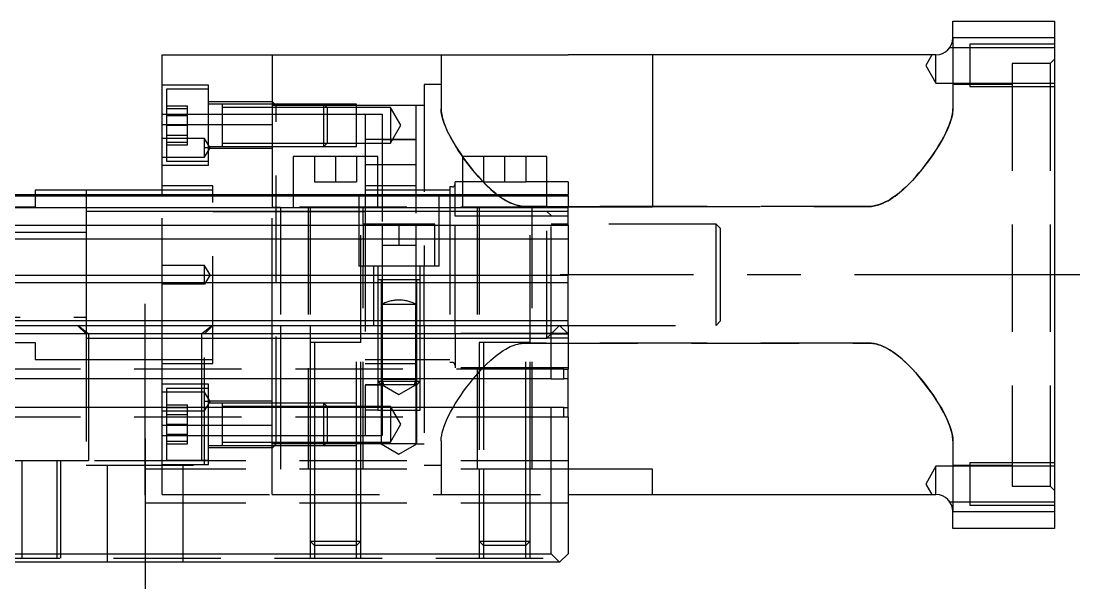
# Model space of a CAD drawing. Extents: x -34 to 620, y -356 to 113.
# Drawn here: x 275.3 to 399.8, y -322.7 to -255.5 of the extents above; entities that cross this region are included whole.
import ezdxf

# ---------------------------------------------------------------- set-up
doc = ezdxf.new("R2010")
doc.units = 0
doc.linetypes.add('CENTER', pattern=[50.8, 31.75, -6.35, 6.35, -6.35])
doc.linetypes.add('DASHED', pattern=[19.05, 12.7, -6.35])
doc.layers.get('0').update_dxf_attribs({"linetype": 'CONTINUOUS'})
doc.layers.add('CENTER', color=1, linetype='CENTER')

msp = doc.modelspace()

# ---------------------------------------------------------------- linework, layer by layer
at = {"color": 7, "linetype": 'CONTINUOUS'}
for p, q in [((385.5, -257.54), (385.5, -255.54)), ((385.5, -255.54), (397.5, -255.54)), ((397.5, -255.54), (397.5, -257.54)), ((397.5, -257.54), (385.5, -257.54)), ((397.5, -257.54), (397.5, -313.54)), ((292, -267.76), (292, -259.54)), ((292, -259.54), (305, -259.54)), ((305, -259.54), (340, -259.54)), ((305, -259.54), (305, -276.04)), ((350, -259.54), (340, -259.54)), ((383.5, -259.54), (350, -259.54)), ((350, -259.54), (350, -277.54)), ((299.1, -265.36), (299.1, -265.36)), ((292, -276.04), (292, -267.76)), ((292, -267.76), (305, -267.76)), ((307.5, -271.54), (307.5, -276.04)), ((317.5, -271.54), (307.5, -271.54)), ((317.5, -276.04), (317.5, -271.54)), ((327.5, -271.54), (327.5, -276.04)), ((337.5, -271.54), (327.5, -271.54)), ((337.5, -276.04), (337.5, -271.54)), ((263.5, -276.04), (340, -276.04)), ((263.5, -276.2), (340, -276.2)), ((283, -275.54), (277, -275.54)), ((277, -275.54), (277, -276.04)), ((292, -275.54), (283, -275.54)), ((283, -275.54), (283, -276.04)), ((283, -275.54), (283, -276.04)), ((340, -276.2), (340, -276.04)), ((340, -276.2), (340, -277.6)), ((263.5, -277.6), (340, -277.6)), ((350, -277.54), (340, -277.54)), ((340, -279.68), (340, -277.6)), ((263.5, -279.68), (340, -279.68)), ((340, -279.68), (340, -281.3)), ((263.5, -281.3), (340, -281.3)), ((340, -281.3), (340, -285.59)), ((263.5, -285.59), (340, -285.59)), ((322.5, -286.14), (317.5, -286.14)), ((340, -286.44), (340, -285.59)), ((0, -286.44), (340, -286.44)), ((340, -290.94), (340, -286.44)), ((0, -290.94), (340, -290.94)), ((340, -291.54), (340, -290.94)), ((1, -291.54), (339, -291.54)), ((338, -292.54), (2, -292.54)), ((338, -292.54), (339, -291.54)), ((338, -297.84), (338, -292.54)), ((339, -291.54), (340, -292.54)), ((339, -291.54), (340, -291.54)), ((340, -292.54), (340, -296.69)), ((315.5, -293.54), (309.5, -293.54)), ((335.5, -293.54), (329.5, -293.54)), ((335.5, -293.54), (329.5, -293.54)), ((339.5, -297.84), (339.5, -296.69)), ((339.5, -296.69), (340, -296.69)), ((340, -297.84), (340, -296.69)), ((338, -297.84), (2, -297.84)), ((338, -297.84), (339.5, -297.84)), ((340, -297.84), (339.5, -297.84)), ((340, -301.24), (340, -297.84)), ((338, -301.24), (2, -301.24)), ((339.5, -301.24), (338, -301.24)), ((338, -318.54), (338, -301.24)), ((339.5, -301.24), (340, -301.24)), ((339.5, -302.39), (339.5, -301.24)), ((340, -302.39), (340, -301.24)), ((340, -302.39), (339.5, -302.39)), ((340, -302.39), (340, -318.54)), ((350, -308.54), (340, -308.54)), ((350, -311.54), (350, -308.54)), ((340, -311.54), (350, -311.54)), ((350, -311.54), (383.5, -311.54)), ((385.5, -315.54), (385.5, -313.54)), ((385.5, -313.54), (397.5, -313.54)), ((397.5, -313.54), (397.5, -315.54)), ((397.5, -315.54), (385.5, -315.54)), ((2, -318.54), (338, -318.54)), ((339, -319.54), (338, -318.54)), ((340, -318.54), (339, -319.54)), ((339, -319.54), (1, -319.54))]:
    msp.add_line(p, q, dxfattribs=at)
at = {"color": 3, "linetype": 'DASHED'}
for p, q in [((385.5, -257.54), (385.5, -265.91)), ((385.12, -258.72), (385.14, -258.69)), ((387.5, -258.69), (385.14, -258.69)), ((397.5, -258.29), (387.5, -258.29)), ((387.5, -258.29), (387.5, -263.29)), ((397.5, -258.69), (387.5, -258.69)), ((325, -259.54), (325, -265.91)), ((383.01, -259.54), (382.29, -260.79)), ((383.5, -262.89), (383.5, -259.54)), ((397.5, -260.04), (397, -260.54)), ((382.29, -260.79), (383.5, -262.89)), ((397, -260.54), (392.5, -260.54)), ((392.5, -260.54), (392.5, -310.54)), ((397, -260.54), (397, -310.54)), ((297.5, -263.11), (292, -263.11)), ((297.5, -263.61), (292.5, -263.61)), ((292.5, -263.61), (292.5, -267.86)), ((297.5, -272.61), (297.5, -263.11)), ((325, -263.04), (323, -263.04)), ((323, -263.04), (323, -284.54)), ((383.5, -262.89), (387.5, -262.89)), ((392.5, -263.04), (385.5, -263.04)), ((387.5, -262.89), (397.5, -262.89)), ((387.5, -263.29), (397.5, -263.29)), ((305, -265.11), (297.5, -265.11)), ((305.5, -265.54), (305, -265.04)), ((292.5, -265.55), (295, -265.55)), ((292.5, -265.86), (295, -265.86)), ((295, -266.71), (295, -265.55)), ((299.1, -265.36), (297.5, -265.36)), ((305, -265.36), (299.09, -265.36)), ((299.1, -265.36), (299.1, -267.71)), ((299.1, -265.36), (299.1, -270.36)), ((305, -265.76), (299.1, -265.76)), ((311.1, -265.36), (305, -265.36)), ((311.1, -265.36), (305, -265.36)), ((305.5, -265.54), (305, -265.54)), ((311.5, -265.76), (305, -265.76)), ((311.28, -265.54), (305.5, -265.54)), ((305.5, -305.54), (305.5, -265.54)), ((311.5, -265.76), (311.1, -265.36)), ((315, -265.36), (311.1, -265.36)), ((311.1, -267.86), (311.1, -265.36)), ((322, -265.54), (311.28, -265.54)), ((315, -265.76), (311.5, -265.76)), ((311.5, -265.76), (311.5, -267.86)), ((315, -270.36), (315, -265.36)), ((319, -265.76), (315, -265.76)), ((320.21, -267.86), (319, -265.76)), ((319, -265.76), (319, -267.86)), ((323, -265.54), (322, -265.54)), ((322, -265.54), (322, -279.54)), ((325, -266.06), (325, -265.91)), ((325, -265.91), (325.01, -266.23)), ((325.01, -266.22), (325, -266.06)), ((325.05, -266.53), (325.01, -266.22)), ((325.01, -266.23), (325.06, -266.56)), ((385.47, -266.33), (385.44, -266.55)), ((385.45, -266.53), (385.49, -266.22)), ((385.49, -266.12), (385.47, -266.33)), ((385.49, -266.22), (385.5, -265.91)), ((385.5, -265.91), (385.49, -266.12)), ((292, -266.54), (292.5, -266.54)), ((292, -266.54), (292.5, -266.54)), ((292.5, -266.54), (297.5, -266.54)), ((292.5, -266.54), (297.5, -266.54)), ((292.5, -266.71), (295, -266.71)), ((295, -269.02), (295, -266.71)), ((297.5, -266.54), (305, -266.54)), ((297.5, -266.54), (305, -266.54)), ((305, -266.54), (316, -266.54)), ((305, -266.54), (316, -266.54)), ((316, -266.54), (318, -266.54)), ((316, -266.54), (316, -277.54)), ((318, -266.54), (318, -279.54)), ((325.12, -266.85), (325.05, -266.53)), ((325.06, -266.56), (325.13, -266.9)), ((325.2, -267.17), (325.12, -266.85)), ((325.13, -266.9), (325.23, -267.26)), ((325.3, -267.5), (325.2, -267.17)), ((325.23, -267.26), (325.35, -267.64)), ((325.43, -267.84), (325.3, -267.5)), ((325.35, -267.64), (325.5, -268.03)), ((385.15, -267.64), (385, -268.03)), ((385.07, -267.84), (385.2, -267.5)), ((385.27, -267.26), (385.15, -267.64)), ((385.2, -267.5), (385.3, -267.17)), ((385.37, -266.9), (385.27, -267.26)), ((385.3, -267.17), (385.38, -266.85)), ((385.44, -266.55), (385.37, -266.9)), ((385.38, -266.85), (385.45, -266.53)), ((292.5, -267.86), (292.5, -272.11)), ((292.5, -267.86), (295, -267.86)), ((299.1, -267.71), (299.1, -267.99)), ((299.1, -267.86), (299.1, -270.36)), ((299.1, -267.99), (299.1, -269.63)), ((311.1, -270.36), (311.1, -267.86)), ((311.5, -267.86), (311.5, -269.96)), ((319, -269.96), (320.21, -267.86)), ((319, -267.86), (319, -269.96)), ((325.57, -268.18), (325.43, -267.84)), ((325.5, -268.03), (325.68, -268.44)), ((325.72, -268.53), (325.57, -268.18)), ((325.68, -268.44), (325.87, -268.85)), ((325.89, -268.88), (325.72, -268.53)), ((325.87, -268.85), (326.11, -269.31)), ((326.08, -269.24), (325.89, -268.88)), ((384.63, -268.85), (384.39, -269.31)), ((384.42, -269.24), (384.67, -268.76)), ((384.82, -268.43), (384.63, -268.85)), ((384.67, -268.76), (384.88, -268.3)), ((385, -268.03), (384.82, -268.43)), ((384.88, -268.3), (385.07, -267.84)), ((297, -269.44), (292, -269.44)), ((292.5, -269.02), (295, -269.02)), ((292.5, -269.86), (295, -269.86)), ((295, -270.17), (295, -269.02)), ((297.66, -270.54), (297, -269.44)), ((297, -270.54), (297, -269.44)), ((299.1, -269.63), (299.1, -270.36)), ((299.1, -269.96), (305, -269.96)), ((305, -269.96), (311.5, -269.96)), ((311.1, -270.36), (311.5, -269.96)), ((311.5, -269.96), (315, -269.96)), ((315, -269.96), (319, -269.96)), ((318, -269.54), (316, -269.54)), ((318, -269.54), (322, -269.54)), ((322, -269.54), (318, -269.54)), ((326.36, -269.76), (326.08, -269.24)), ((326.11, -269.31), (326.37, -269.78)), ((326.68, -270.3), (326.36, -269.76)), ((326.37, -269.78), (326.66, -270.26)), ((383.82, -270.29), (384.14, -269.76)), ((384.13, -269.78), (383.84, -270.26)), ((384.39, -269.31), (384.13, -269.78)), ((384.14, -269.76), (384.42, -269.24)), ((292.5, -270.17), (295, -270.17)), ((297, -271.64), (297.66, -270.54)), ((297.66, -270.54), (297, -270.54)), ((297.5, -270.54), (297, -270.54)), ((297, -271.64), (297, -270.54)), ((297.5, -270.36), (299.1, -270.36)), ((297.66, -270.54), (297.5, -270.54)), ((305, -270.61), (297.5, -270.61)), ((299.09, -270.36), (305, -270.36)), ((305, -270.36), (311.1, -270.36)), ((305, -270.36), (311.1, -270.36)), ((311.1, -270.36), (315, -270.36)), ((326.66, -270.26), (326.96, -270.74)), ((327.02, -270.83), (326.68, -270.3)), ((326.96, -270.74), (327.3, -271.25)), ((327.38, -271.37), (327.02, -270.83)), ((327.3, -271.25), (327.65, -271.76)), ((327.76, -271.91), (327.38, -271.37)), ((382.74, -271.9), (383.12, -271.37)), ((383.2, -271.25), (382.85, -271.75)), ((383.12, -271.37), (383.48, -270.83)), ((383.54, -270.74), (383.2, -271.25)), ((383.48, -270.83), (383.82, -270.29)), ((383.84, -270.26), (383.54, -270.74)), ((292, -271.64), (297, -271.64)), ((297.5, -272.61), (292, -272.61)), ((292.5, -272.11), (297.5, -272.11)), ((310, -271.54), (310, -274.54)), ((312.5, -271.54), (312.5, -274.54)), ((315, -271.54), (315, -274.54)), ((322, -272.54), (316, -272.54)), ((322, -272.54), (316, -272.54)), ((327.65, -271.76), (328.03, -272.27)), ((328.16, -272.44), (327.76, -271.91)), ((328.03, -272.27), (328.42, -272.78)), ((328.58, -272.97), (328.16, -272.44)), ((330, -271.54), (330, -274.54)), ((332.5, -271.54), (332.5, -274.54)), ((335, -271.54), (335, -274.54)), ((381.93, -272.97), (382.34, -272.44)), ((382.48, -272.26), (382.08, -272.78)), ((382.34, -272.44), (382.74, -271.9)), ((382.85, -271.75), (382.48, -272.26)), ((328.42, -272.78), (328.86, -273.32)), ((329.01, -273.5), (328.58, -272.97)), ((328.86, -273.32), (329.32, -273.86)), ((329.44, -273.99), (329.01, -273.5)), ((329.32, -273.86), (329.81, -274.4)), ((381.19, -273.85), (380.71, -274.38)), ((381.07, -273.98), (381.49, -273.5)), ((381.64, -273.32), (381.19, -273.85)), ((381.49, -273.5), (381.93, -272.97)), ((382.08, -272.78), (381.64, -273.32)), ((298, -275.04), (292, -275.04)), ((298, -296.04), (298, -275.04)), ((310, -274.54), (312.5, -274.54)), ((312.5, -274.54), (315, -274.54)), ((322, -275.04), (316, -275.04)), ((326.63, -277.54), (326.63, -274.54)), ((330, -274.54), (326.63, -274.54)), ((329.88, -274.47), (329.44, -273.99)), ((329.81, -274.4), (330.32, -274.93)), ((330.34, -274.94), (329.88, -274.47)), ((330, -274.54), (332.5, -274.54)), ((330.32, -274.93), (330.86, -275.44)), ((330.69, -275.28), (330.34, -274.94)), ((332.5, -274.54), (335, -274.54)), ((340, -274.54), (335, -274.54)), ((340, -274.54), (340, -276.04)), ((379.7, -275.38), (380.18, -274.93)), ((380.32, -274.78), (379.92, -275.17)), ((380.18, -274.93), (380.64, -274.46)), ((380.71, -274.38), (380.32, -274.78)), ((380.64, -274.46), (381.07, -273.98)), ((277, -276.04), (277, -277.54)), ((283, -276.04), (283, -285.54)), ((283, -276.04), (283, -285.54)), ((298, -275.54), (292, -275.54)), ((292, -291.54), (292, -276.04)), ((305, -276.04), (305, -277.54)), ((307.5, -276.04), (307.5, -277.54)), ((315.25, -276.04), (315.25, -284.54)), ((326, -275.54), (316, -275.54)), ((317.5, -277.54), (317.5, -276.04)), ((324.75, -284.54), (324.75, -276.04)), ((326, -275.16), (326, -277.54)), ((326.31, -275.16), (326, -275.16)), ((327.5, -276.04), (327.5, -277.54)), ((331.06, -275.61), (330.69, -275.28)), ((330.86, -275.44), (331.43, -275.92)), ((331.44, -275.93), (331.06, -275.61)), ((331.43, -275.92), (331.72, -276.15)), ((331.83, -276.23), (331.44, -275.93)), ((331.72, -276.15), (332.01, -276.36)), ((332.1, -276.43), (331.83, -276.23)), ((332.01, -276.36), (332.31, -276.57)), ((337.5, -277.54), (337.5, -276.04)), ((378.71, -276.2), (378.34, -276.46)), ((378.4, -276.42), (378.67, -276.23)), ((378.67, -276.23), (379.2, -275.82)), ((379.07, -275.92), (378.71, -276.2)), ((379.51, -275.55), (379.07, -275.92)), ((379.2, -275.82), (379.7, -275.38)), ((379.92, -275.17), (379.51, -275.55)), ((277, -277.54), (268, -277.54)), ((305, -277.54), (306, -277.54)), ((305, -291.54), (305, -277.54)), ((340, -277.54), (306, -277.54)), ((306, -277.54), (306, -291.54)), ((309.25, -277.54), (309.25, -308.54)), ((309.5, -277.54), (309.5, -291.54)), ((315.5, -293.54), (315.5, -277.54)), ((315.75, -279.54), (315.75, -277.54)), ((316, -277.54), (316, -279.54)), ((326, -277.54), (326, -295.91)), ((326.63, -278.61), (326.63, -277.54)), ((329.25, -277.54), (329.25, -308.54)), ((329.5, -277.54), (329.5, -293.54)), ((332.38, -276.61), (332.1, -276.43)), ((332.31, -276.57), (332.63, -276.76)), ((332.67, -276.78), (332.38, -276.61)), ((332.63, -276.76), (332.96, -276.93)), ((332.89, -276.9), (332.67, -276.78)), ((333.11, -277.01), (332.89, -276.9)), ((332.96, -276.93), (333.17, -277.04)), ((333.33, -277.11), (333.11, -277.01)), ((333.17, -277.04), (333.39, -277.13)), ((333.57, -277.2), (333.33, -277.11)), ((333.39, -277.13), (333.61, -277.21)), ((333.74, -277.26), (333.57, -277.2)), ((333.61, -277.21), (333.84, -277.29)), ((333.92, -277.31), (333.74, -277.26)), ((333.84, -277.29), (334.07, -277.35)), ((334.1, -277.36), (333.92, -277.31)), ((334.07, -277.35), (334.31, -277.4)), ((334.28, -277.4), (334.1, -277.36)), ((334.46, -277.42), (334.28, -277.4)), ((334.31, -277.4), (334.48, -277.43)), ((334.64, -277.45), (334.46, -277.42)), ((334.48, -277.43), (334.65, -277.45)), ((334.82, -277.46), (334.64, -277.45)), ((334.65, -277.45), (334.83, -277.46)), ((335, -277.46), (334.82, -277.46)), ((334.83, -277.46), (335, -277.46)), ((375.5, -277.46), (335, -277.46)), ((335, -277.46), (340, -277.46)), ((335.5, -293.54), (335.5, -277.54)), ((335.75, -308.54), (335.75, -277.54)), ((340, -277.46), (350, -277.46)), ((350, -277.46), (375.5, -277.46)), ((375.5, -277.46), (375.68, -277.46)), ((375.67, -277.46), (375.5, -277.46)), ((375.85, -277.45), (375.67, -277.46)), ((375.68, -277.46), (375.86, -277.45)), ((376.02, -277.43), (375.85, -277.45)), ((375.86, -277.45), (376.04, -277.42)), ((376.19, -277.4), (376.02, -277.43)), ((376.04, -277.42), (376.22, -277.4)), ((376.37, -277.36), (376.19, -277.4)), ((376.22, -277.4), (376.4, -277.36)), ((376.55, -277.32), (376.37, -277.36)), ((376.4, -277.36), (376.58, -277.31)), ((376.72, -277.27), (376.55, -277.32)), ((376.58, -277.31), (376.76, -277.26)), ((376.9, -277.21), (376.72, -277.27)), ((376.76, -277.26), (376.93, -277.2)), ((377.12, -277.13), (376.9, -277.21)), ((376.93, -277.2), (377.25, -277.07)), ((377.33, -277.03), (377.12, -277.13)), ((377.25, -277.07), (377.55, -276.93)), ((377.54, -276.93), (377.33, -277.03)), ((377.82, -276.79), (377.54, -276.93)), ((377.55, -276.93), (377.84, -276.78)), ((378.08, -276.63), (377.82, -276.79)), ((377.84, -276.78), (378.12, -276.6)), ((378.34, -276.46), (378.08, -276.63)), ((378.12, -276.6), (378.4, -276.42)), ((292, -278.04), (283, -278.04)), ((298, -278.04), (292, -278.04)), ((305, -278.04), (298, -278.04)), ((298, -278.04), (305, -278.04)), ((309.5, -278.04), (305, -278.04)), ((305, -278.04), (309.5, -278.04)), ((315.5, -278.04), (309.5, -278.04)), ((309.5, -278.04), (315.5, -278.04)), ((316, -278.04), (315.5, -278.04)), ((315.5, -278.04), (316, -278.04)), ((326, -278.04), (316, -278.04)), ((326.63, -278.04), (326, -278.04)), ((326.63, -278.04), (326, -278.04)), ((329.5, -278.04), (326.63, -278.04)), ((329.5, -278.04), (326.63, -278.04)), ((326.63, -292.47), (326.63, -278.61)), ((329.5, -278.61), (326.63, -278.61)), ((337.5, -278.04), (329.5, -278.04)), ((337.5, -278.04), (329.5, -278.04)), ((335.5, -278.61), (329.5, -278.61)), ((340, -278.61), (335.5, -278.61)), ((338, -278.54), (337.5, -278.04)), ((340, -278.04), (337.5, -278.04)), ((337.5, -293.04), (337.5, -278.04)), ((338, -292.54), (338, -278.54)), ((315.75, -279.54), (315.75, -284.54)), ((324.25, -279.54), (315.75, -279.54)), ((316, -279.54), (316, -304.54)), ((318, -279.54), (318, -282.04)), ((320, -279.54), (320, -282.04)), ((322, -279.54), (322, -282.04)), ((324.25, -284.54), (324.25, -279.54)), ((340, -279.54), (338, -279.54)), ((357.5, -279.54), (340, -279.54)), ((358, -280.04), (357.5, -279.54)), ((357.5, -291.54), (357.5, -279.54)), ((358, -280.04), (358, -291.04)), ((283, -280.54), (264.25, -280.54)), ((318, -282.04), (318, -289.04)), ((318, -282.04), (320, -282.04)), ((320, -282.04), (322, -282.04)), ((322, -282.04), (322, -289.04)), ((297, -284.44), (292, -284.44)), ((297.66, -285.54), (297, -284.44)), ((297, -286.64), (297, -284.44)), ((324.75, -284.54), (315.25, -284.54)), ((315.75, -308.54), (315.75, -284.54)), ((317, -284.54), (317, -291.54)), ((317.5, -284.54), (317.5, -286.14)), ((322.5, -286.14), (322.5, -284.54)), ((323, -291.54), (323, -284.54)), ((283, -285.54), (283, -291.54)), ((283, -285.54), (283, -291.54)), ((297.66, -285.54), (297, -286.64)), ((317.5, -286.13), (317.5, -286.14)), ((317.5, -286.14), (317.5, -286.14)), ((317.5, -286.14), (317.5, -291.54)), ((322.5, -286.14), (317.5, -286.14)), ((317.9, -286.14), (317.9, -291.54)), ((322.1, -291.54), (322.1, -286.14)), ((322.5, -286.14), (322.5, -286.13)), ((322.5, -286.14), (322.5, -286.14)), ((322.5, -291.54), (322.5, -286.14)), ((297, -286.64), (292, -286.64)), ((320.06, -288.54), (319.94, -288.54)), ((318, -289.04), (318, -291.54)), ((322, -289.04), (318, -289.04)), ((322, -291.54), (322, -289.04)), ((262.5, -290.54), (283, -290.54)), ((357.5, -291.54), (358, -291.04)), ((282, -291.54), (283, -292.54)), ((282.06, -291.54), (283.29, -292.54)), ((283, -291.54), (283, -292.31)), ((283, -291.54), (283, -292.31)), ((283, -292.31), (283, -292.54)), ((283, -292.31), (283, -292.54)), ((283, -292.54), (283, -308.04)), ((283.29, -292.54), (283.29, -297.84)), ((292, -297.84), (292, -291.54)), ((297.94, -291.54), (296.71, -292.54)), ((296.71, -297.84), (296.71, -292.54)), ((297, -292.54), (298, -291.54)), ((297, -308.04), (297, -292.54)), ((305, -297.84), (305, -291.54)), ((306, -291.54), (306, -297.84)), ((309.5, -291.54), (309.5, -293.54)), ((317.5, -291.54), (317.5, -297.84)), ((317.5, -291.54), (317.5, -297.84)), ((317.9, -291.54), (317.9, -297.84)), ((318, -291.54), (318, -297.84)), ((322, -297.84), (322, -291.54)), ((322.1, -297.84), (322.1, -291.54)), ((322.5, -297.84), (322.5, -291.54)), ((322.5, -297.84), (322.5, -291.54)), ((323, -291.54), (323, -308.04)), ((326.63, -292.47), (326.63, -296.54)), ((340, -292.47), (326.63, -292.47)), ((337.5, -293.04), (338, -292.54)), ((338, -292.54), (340, -292.54)), ((340, -291.54), (357.5, -291.54)), ((340, -291.54), (340, -292.47)), ((268, -293.54), (277, -293.54)), ((277, -293.54), (277, -295.54)), ((283, -293.04), (283.29, -293.04)), ((283.29, -293.04), (292, -293.04)), ((292, -293.04), (296.71, -293.04)), ((296.71, -293.04), (298, -293.04)), ((298, -293.04), (305, -293.04)), ((298, -293.04), (305, -293.04)), ((305, -293.04), (309.5, -293.04)), ((305, -293.04), (309.5, -293.04)), ((309.5, -293.04), (316, -293.04)), ((309.5, -293.04), (316, -293.04)), ((309.5, -293.53), (309.5, -293.54)), ((309.5, -293.54), (309.5, -293.54)), ((309.5, -293.54), (309.5, -297.84)), ((315.5, -293.54), (309.5, -293.54)), ((310, -293.54), (310, -297.84)), ((315, -308.54), (315, -293.54)), ((315.5, -308.54), (315.5, -293.53)), ((316, -293.04), (326, -293.04)), ((326, -293.04), (337.5, -293.04)), ((329.5, -293.53), (329.5, -308.54)), ((335.5, -293.54), (329.5, -293.54)), ((330, -293.54), (330, -308.54)), ((333.61, -293.87), (333.84, -293.79)), ((333.84, -293.79), (334.07, -293.73)), ((334.07, -293.73), (334.31, -293.68)), ((334.31, -293.68), (334.48, -293.65)), ((334.48, -293.65), (334.65, -293.63)), ((334.65, -293.63), (334.83, -293.62)), ((334.83, -293.62), (335, -293.62)), ((335, -308.54), (335, -293.54)), ((335.56, -293.62), (335, -293.62)), ((335, -293.62), (335.56, -293.62)), ((335.5, -308.54), (335.5, -293.53)), ((375.5, -293.62), (335.56, -293.62)), ((335.56, -293.62), (375.5, -293.62)), ((340, -293.04), (337.5, -293.04)), ((375.5, -293.62), (375.68, -293.62)), ((375.67, -293.62), (375.5, -293.62)), ((375.85, -293.63), (375.67, -293.62)), ((375.68, -293.62), (375.86, -293.63)), ((376.02, -293.65), (375.85, -293.63)), ((375.86, -293.63), (376.04, -293.66)), ((376.19, -293.68), (376.02, -293.65)), ((376.04, -293.66), (376.22, -293.68)), ((376.37, -293.72), (376.19, -293.68)), ((376.22, -293.68), (376.4, -293.72)), ((376.55, -293.76), (376.37, -293.72)), ((376.4, -293.72), (376.58, -293.77)), ((376.72, -293.81), (376.55, -293.76)), ((376.58, -293.77), (376.76, -293.82)), ((376.9, -293.87), (376.72, -293.81)), ((331.43, -295.16), (331.72, -294.93)), ((331.72, -294.93), (332.01, -294.72)), ((332.01, -294.72), (332.31, -294.51)), ((332.31, -294.51), (332.63, -294.32)), ((332.63, -294.32), (332.96, -294.15)), ((332.96, -294.15), (333.17, -294.04)), ((333.17, -294.04), (333.39, -293.95)), ((333.39, -293.95), (333.61, -293.87)), ((376.76, -293.82), (376.93, -293.88)), ((377.12, -293.95), (376.9, -293.87)), ((376.93, -293.88), (377.25, -294.01)), ((377.33, -294.05), (377.12, -293.95)), ((377.25, -294.01), (377.55, -294.15)), ((377.54, -294.15), (377.33, -294.05)), ((377.82, -294.29), (377.54, -294.15)), ((377.55, -294.15), (377.84, -294.3)), ((378.08, -294.45), (377.82, -294.29)), ((377.84, -294.3), (378.12, -294.48)), ((378.34, -294.62), (378.08, -294.45)), ((378.12, -294.48), (378.4, -294.66)), ((378.71, -294.88), (378.34, -294.62)), ((378.4, -294.66), (378.67, -294.85)), ((378.67, -294.85), (379.2, -295.26)), ((379.07, -295.16), (378.71, -294.88)), ((277, -295.54), (283, -295.54)), ((283, -295.54), (283.29, -295.54)), ((283.29, -295.54), (292, -295.54)), ((292, -295.54), (296.71, -295.54)), ((292, -296.04), (298, -296.04)), ((296.71, -295.54), (298, -295.54)), ((316, -295.54), (326, -295.54)), ((316, -296.04), (322, -296.04)), ((326.31, -295.91), (326, -295.91)), ((329.81, -296.68), (330.32, -296.15)), ((330.32, -296.15), (330.86, -295.64)), ((330.86, -295.64), (331.43, -295.16)), ((379.51, -295.53), (379.07, -295.16)), ((379.2, -295.26), (379.7, -295.7)), ((379.92, -295.91), (379.51, -295.53)), ((379.7, -295.7), (380.18, -296.15)), ((380.32, -296.3), (379.92, -295.91)), ((380.18, -296.15), (380.64, -296.62)), ((380.71, -296.7), (380.32, -296.3)), ((339.5, -296.69), (0.5, -296.69)), ((340, -296.54), (326.63, -296.54)), ((328.86, -297.76), (329.32, -297.22)), ((329.32, -297.22), (329.81, -296.68)), ((380.64, -296.62), (381.07, -297.1)), ((381.19, -297.23), (380.71, -296.7)), ((381.07, -297.1), (381.49, -297.58)), ((381.64, -297.76), (381.19, -297.23)), ((283.29, -297.84), (283.29, -301.24)), ((292, -301.24), (292, -297.84)), ((297.5, -298.47), (292, -298.47)), ((296.71, -301.24), (296.71, -297.84)), ((297.5, -303.22), (297.5, -298.47)), ((305, -301.24), (305, -297.84)), ((306, -297.84), (306, -301.24)), ((309.5, -297.84), (309.5, -301.24)), ((310, -297.84), (310, -301.24)), ((316, -298.54), (317.9, -298.54)), ((317.9, -298.54), (316, -298.54)), ((317.5, -297.84), (317.5, -298.14)), ((317.5, -297.84), (317.5, -298.14)), ((317.5, -298.14), (317.9, -298.54)), ((317.5, -298.14), (317.5, -301.24)), ((317.5, -298.14), (322.5, -298.14)), ((317.9, -297.84), (317.9, -298.54)), ((317.9, -298.54), (317.9, -301.54)), ((322.1, -298.54), (317.9, -298.54)), ((318, -297.84), (318, -297.91)), ((318, -297.91), (318, -298.54)), ((318, -297.91), (318.17, -298.54)), ((322, -297.91), (318, -297.91)), ((318, -298.54), (320, -299.69)), ((318, -298.54), (318, -304.54)), ((320, -299.69), (322, -298.54)), ((321.83, -298.54), (322, -297.91)), ((322, -297.91), (322, -297.84)), ((322, -298.54), (322, -297.91)), ((322, -298.54), (322, -305.54)), ((322.1, -298.54), (322.1, -297.84)), ((322.1, -298.54), (322.5, -298.14)), ((322.1, -301.54), (322.1, -298.54)), ((322.5, -298.14), (322.5, -297.84)), ((322.5, -298.14), (322.5, -297.84)), ((322.5, -301.24), (322.5, -298.14)), ((328.03, -298.81), (328.42, -298.3)), ((328.42, -298.3), (328.86, -297.76)), ((381.49, -297.58), (381.93, -298.11)), ((382.08, -298.3), (381.64, -297.76)), ((381.93, -298.11), (382.34, -298.64)), ((382.48, -298.82), (382.08, -298.3)), ((382.34, -298.64), (382.74, -299.18)), ((297, -299.44), (292, -299.44)), ((296.71, -298.97), (292.5, -298.97)), ((292.5, -298.97), (292.5, -301.24)), ((297.5, -298.97), (296.71, -298.97)), ((297.66, -300.54), (297, -299.44)), ((326.96, -300.34), (327.3, -299.83)), ((327.3, -299.83), (327.65, -299.32)), ((327.65, -299.32), (328.03, -298.81)), ((382.85, -299.33), (382.48, -298.82)), ((382.74, -299.18), (383.12, -299.71)), ((383.2, -299.83), (382.85, -299.33)), ((383.12, -299.71), (383.48, -300.25)), ((383.54, -300.34), (383.2, -299.83)), ((283.29, -301.24), (283.29, -307.54)), ((292, -303.32), (292, -301.24)), ((292.5, -300.91), (295, -300.91)), ((292.5, -301.22), (295, -301.22)), ((292.5, -301.24), (292.5, -307.47)), ((295, -301.22), (295, -300.91)), ((295, -303.22), (295, -301.22)), ((296.71, -307.54), (296.71, -301.24)), ((297, -301.64), (297.66, -300.54)), ((297.66, -300.54), (297, -300.54)), ((297.5, -300.54), (297, -300.54)), ((305, -300.47), (297.5, -300.47)), ((297.66, -300.54), (297.5, -300.54)), ((299.1, -300.72), (297.5, -300.72)), ((305, -300.72), (299.09, -300.72)), ((299.1, -300.72), (299.1, -301.12)), ((299.1, -300.72), (299.1, -305.72)), ((299.1, -300.72), (299.1, -305.72)), ((305, -301.12), (299.1, -301.12)), ((299.1, -301.12), (299.1, -301.24)), ((299.1, -301.24), (299.1, -305.32)), ((309.5, -300.72), (305, -300.72)), ((309.5, -300.72), (305, -300.72)), ((309.5, -301.12), (305, -301.12)), ((305, -308.54), (305, -301.24)), ((306, -301.24), (306, -308.54)), ((310, -300.72), (309.5, -300.72)), ((310, -300.72), (309.5, -300.72)), ((310, -301.12), (309.5, -301.12)), ((309.5, -301.24), (309.5, -308.54)), ((311.1, -300.72), (310, -300.72)), ((311.1, -300.72), (310, -300.72)), ((311.5, -301.12), (310, -301.12)), ((310, -301.24), (310, -308.54)), ((311.5, -301.12), (311.1, -300.72)), ((315, -300.72), (311.1, -300.72)), ((311.1, -301.24), (311.1, -300.72)), ((311.1, -305.72), (311.1, -301.24)), ((315, -301.12), (311.5, -301.12)), ((311.5, -301.12), (311.5, -305.32)), ((319, -301.12), (315, -301.12)), ((317.5, -301.24), (317.5, -301.54)), ((320.21, -303.22), (319, -301.12)), ((319, -301.12), (319, -305.32)), ((322.5, -301.54), (322.5, -301.24)), ((326.37, -301.3), (326.66, -300.82)), ((326.66, -300.82), (326.96, -300.34)), ((383.48, -300.25), (383.82, -300.79)), ((383.84, -300.82), (383.54, -300.34)), ((383.82, -300.79), (384.14, -301.32)), ((384.13, -301.3), (383.84, -300.82)), ((339.5, -302.39), (0.5, -302.39)), ((292, -301.64), (297, -301.64)), ((292.5, -302.06), (295, -302.06)), ((317.5, -301.54), (316, -301.54)), ((317.5, -301.54), (322.5, -301.54)), ((317.9, -301.54), (317.9, -305.54)), ((322.1, -305.54), (322.1, -301.54)), ((325.68, -302.64), (325.87, -302.23)), ((325.87, -302.23), (326.11, -301.77)), ((326.11, -301.77), (326.37, -301.3)), ((384.39, -301.77), (384.13, -301.3)), ((384.14, -301.32), (384.42, -301.84)), ((384.63, -302.23), (384.39, -301.77)), ((384.42, -301.84), (384.67, -302.32)), ((384.82, -302.65), (384.63, -302.23)), ((384.67, -302.32), (384.88, -302.78)), ((292, -311.54), (292, -303.32)), ((292, -303.32), (296.71, -303.32)), ((292.5, -303.22), (295, -303.22)), ((295, -305.22), (295, -303.22)), ((296.71, -303.32), (305, -303.32)), ((297.5, -307.97), (297.5, -303.22)), ((299.1, -303.22), (299.1, -305.72)), ((299.1, -303.22), (299.1, -305.72)), ((319, -305.32), (320.21, -303.22)), ((325.23, -303.82), (325.35, -303.44)), ((325.35, -303.44), (325.5, -303.05)), ((325.5, -303.05), (325.68, -302.64)), ((385, -303.05), (384.82, -302.65)), ((384.88, -302.78), (385.07, -303.24)), ((385.15, -303.44), (385, -303.05)), ((385.07, -303.24), (385.2, -303.58)), ((385.27, -303.82), (385.15, -303.44)), ((385.2, -303.58), (385.3, -303.91)), ((292, -304.54), (292.5, -304.54)), ((292, -304.54), (292.5, -304.54)), ((292.5, -304.37), (295, -304.37)), ((292.5, -304.54), (296.71, -304.54)), ((292.5, -304.54), (296.71, -304.54)), ((296.71, -304.54), (297.5, -304.54)), ((296.71, -304.54), (297.5, -304.54)), ((297.5, -304.54), (305, -304.54)), ((297.5, -304.54), (305, -304.54)), ((305, -304.54), (309.5, -304.54)), ((305, -304.54), (309.5, -304.54)), ((309.5, -304.54), (310, -304.54)), ((309.5, -304.54), (310, -304.54)), ((310, -304.54), (316, -304.54)), ((310, -304.54), (316, -304.54)), ((316, -304.54), (318, -304.54)), ((325, -305.17), (325.01, -304.85)), ((325.01, -304.85), (325.06, -304.52)), ((325.06, -304.52), (325.13, -304.18)), ((325.13, -304.18), (325.23, -303.82)), ((385.37, -304.18), (385.27, -303.82)), ((385.3, -303.91), (385.38, -304.23)), ((385.44, -304.53), (385.37, -304.18)), ((385.38, -304.23), (385.45, -304.55)), ((385.47, -304.75), (385.44, -304.53)), ((385.45, -304.55), (385.49, -304.86)), ((385.49, -304.96), (385.47, -304.75)), ((385.49, -304.86), (385.5, -305.17)), ((385.5, -305.17), (385.49, -304.96)), ((292.5, -305.22), (295, -305.22)), ((292.5, -305.53), (295, -305.53)), ((295, -305.53), (295, -305.22)), ((297.5, -305.72), (299.1, -305.72)), ((297.5, -305.97), (305, -305.97)), ((299.09, -305.72), (305, -305.72)), ((299.1, -305.32), (305, -305.32)), ((305, -305.32), (309.5, -305.32)), ((305, -306.04), (305.5, -305.54)), ((305.5, -305.54), (305, -305.54)), ((305, -305.72), (309.5, -305.72)), ((305, -305.72), (309.5, -305.72)), ((309.5, -305.54), (305.5, -305.54)), ((309.5, -305.32), (310, -305.32)), ((310, -305.54), (309.5, -305.54)), ((309.5, -305.72), (310, -305.72)), ((309.5, -305.72), (310, -305.72)), ((310, -305.32), (311.5, -305.32)), ((311.28, -305.54), (310, -305.54)), ((310, -305.72), (311.1, -305.72)), ((310, -305.72), (311.1, -305.72)), ((311.1, -305.72), (311.5, -305.32)), ((311.1, -305.72), (315, -305.72)), ((317.9, -305.54), (311.28, -305.54)), ((311.5, -305.32), (315, -305.32)), ((315, -305.32), (319, -305.32)), ((317.9, -305.54), (320, -306.75)), ((322.1, -305.54), (317.9, -305.54)), ((320, -306.75), (322.1, -305.54)), ((322.1, -305.54), (323, -305.54)), ((325, -305.17), (325, -311.54)), ((385.5, -305.17), (385.5, -313.54)), ((292.5, -307.47), (297.5, -307.47)), ((283.29, -307.54), (176.71, -307.54)), ((275.4, -307.54), (275.4, -319.04)), ((279.6, -319.04), (279.6, -307.54)), ((280, -319.04), (280, -307.54)), ((283, -308.04), (297, -308.04)), ((296.71, -307.54), (283.29, -307.54)), ((285.5, -308.04), (285.5, -319.54)), ((290, -307.54), (290, -308.54)), ((290, -308.54), (290, -312.54)), ((300, -308.54), (290, -308.54)), ((292, -307.97), (297.5, -307.97)), ((294.5, -319.54), (294.5, -308.04)), ((340, -307.54), (296.71, -307.54)), ((340, -308.54), (300, -308.54)), ((305, -311.54), (305, -308.54)), ((309.5, -308.54), (309.5, -317.04)), ((309.5, -308.54), (309.5, -317.04)), ((310, -308.54), (310, -317.54)), ((315, -317.54), (315, -308.54)), ((315.5, -317.04), (315.5, -308.54)), ((315.5, -317.04), (315.5, -308.54)), ((323, -308.04), (325, -308.04)), ((329.5, -308.54), (329.5, -317.04)), ((329.5, -308.54), (329.5, -317.04)), ((330, -308.54), (330, -317.54)), ((335, -317.54), (335, -308.54)), ((335.5, -317.04), (335.5, -308.54)), ((335.5, -317.04), (335.5, -308.54)), ((383.5, -308.19), (382.29, -310.29)), ((387.5, -308.19), (383.5, -308.19)), ((383.5, -311.54), (383.5, -308.19)), ((385.5, -308.04), (392.5, -308.04)), ((397.5, -307.79), (387.5, -307.79)), ((387.5, -307.79), (387.5, -312.79)), ((397.5, -308.19), (387.5, -308.19)), ((382.29, -310.29), (383.01, -311.54)), ((392.5, -310.54), (397, -310.54)), ((397, -310.54), (397.5, -311.04)), ((292, -311.54), (305, -311.54)), ((305, -311.54), (340, -311.54)), ((385.14, -312.39), (385.05, -312.28)), ((385.14, -312.39), (387.5, -312.39)), ((387.5, -312.39), (397.5, -312.39)), ((295, -312.54), (290, -312.54)), ((340, -312.54), (295, -312.54)), ((387.5, -312.79), (397.5, -312.79)), ((309.5, -317.04), (310, -317.54)), ((309.5, -317.04), (309.5, -319.04)), ((309.5, -317.04), (315.5, -317.04)), ((315, -317.54), (315.5, -317.04)), ((315.5, -319.04), (315.5, -317.04)), ((329.5, -317.04), (330, -317.54)), ((329.5, -317.04), (329.5, -319.04)), ((329.5, -317.04), (335.5, -317.04)), ((335, -317.54), (335.5, -317.04)), ((335.5, -319.04), (335.5, -317.04)), ((310, -317.54), (310, -319.04)), ((315, -317.54), (310, -317.54)), ((315, -319.04), (315, -317.54)), ((330, -317.54), (330, -319.04)), ((335, -317.54), (330, -317.54)), ((335, -319.04), (335, -317.54)), ((0.5, -319.04), (339.5, -319.04))]:
    msp.add_line(p, q, dxfattribs=at)
at = {"color": 7, "linetype": 'CONTINUOUS'}
for centre, start, end in [((383.5, -257.54), 270, 0), ((383.5, -313.54), 0, 90)]:
    msp.add_arc(centre, 2, start, end, dxfattribs=at)
at = {"color": 3, "linetype": 'DASHED'}
for centre, radius, start, end in [((326.31, -274.85), 0.313, 270, 0), ((319.94, -292.54), 4, 90, 118.9695), ((320.06, -292.54), 4, 61.0305, 90), ((326.31, -296.23), 0.312, 0, 90)]:
    msp.add_arc(centre, radius, start, end, dxfattribs=at)
at = {"layer": 'CENTER', "color": 1, "linetype": 'CENTER'}
for p, q in [((405.62, -285.54), (339.08, -285.54)), ((290, -311.59), (290, -288.99)), ((290, -304.89), (290, -322.69))]:
    msp.add_line(p, q, dxfattribs=at)

doc.saveas('drawing.dxf')
